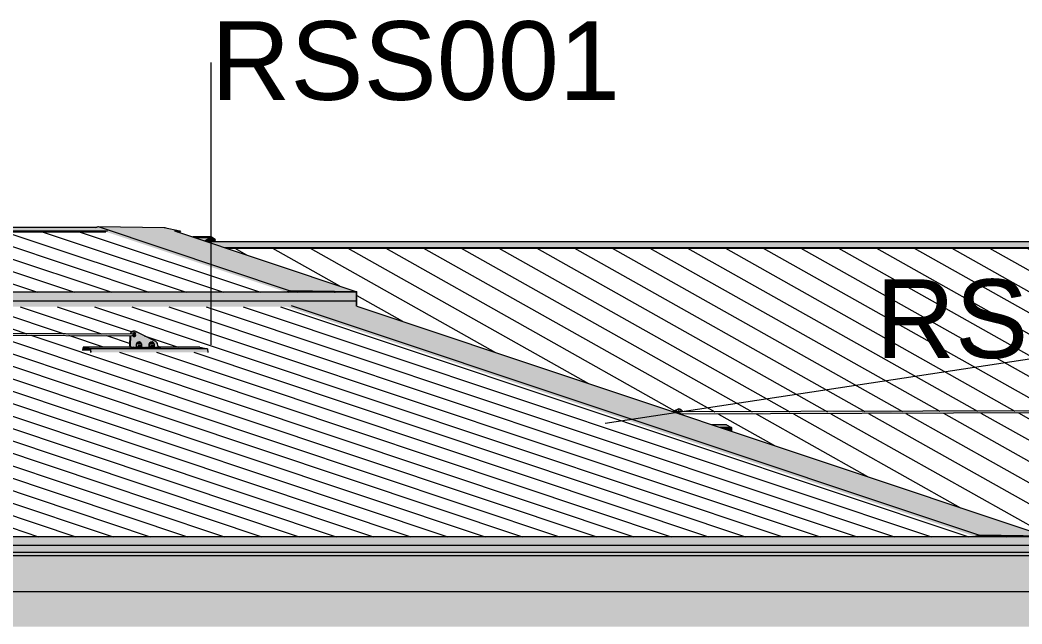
# Model space of a CAD drawing. Header units: metres. Extents: x -2362 to -2010, y -1 to 30.
# Drawn here: x -2323.449 to -2318.86, y 15.939 to 18.703 of the extents above; entities that cross this region are included whole.
import ezdxf

# ---------------------------------------------------------------- set-up
doc = ezdxf.new("R2010")
doc.units = ezdxf.units.M
for name, color, linetype, lineweight in [('A-ANNO-IDEN', 131, 'Continuous', 5), ('A-GENM', 13, 'Continuous', 5), ('A-ROOF', 132, 'Continuous', 5), ('A-ROOF-PATT', 132, 'Continuous', 5), ('Q-SPCQ', 91, 'Continuous', 5)]:
    doc.layers.add(name, color=color, linetype=linetype, lineweight=lineweight)
doc.styles.add('Arial_3', font='arial.ttf', dxfattribs={"height": 0.36})

# ---------------------------------------------------------------- blocks, each defined once
blk = doc.blocks.new('Static Line_Sayfa_Metal Deck_Pan Mount - Up to 15 _ pitch - Max 2 Users-1865617-SOUTH EAST - PART B')
at = {"layer": 'Q-SPCQ'}
h = blk.add_hatch(color=256, dxfattribs=at)
h.paths.add_polyline_path([(-2322.9462, 17.2622), (-2322.9392, 17.2645), (-2322.9607, 17.2661), (-2323.0594, 17.2668), (-2323.1347, 17.266), (-2323.1462, 17.2661), (-2323.1762, 17.2666), (-2323.2345, 17.2671), (-2323.3709, 17.268), (-2323.3874, 17.2681), (-2323.4394, 17.2672), (-2323.4396, 17.2641), (-2322.966, 17.2623)])
h.paths.add_polyline_path([(-2327.633, 17.2826), (-2327.633, 17.284), (-2327.6417, 17.2835)])
h.paths.add_polyline_path([(-2323.4396, 17.2641), (-2323.4394, 17.2672), (-2323.6255, 17.2688), (-2323.8089, 17.2696), (-2324.4867, 17.2722), (-2324.5013, 17.2712), (-2324.567, 17.2725), (-2324.6049, 17.2727), (-2325.6367, 17.2756), (-2325.6705, 17.2767), (-2325.7245, 17.2769), (-2327.1672, 17.2817), (-2327.178, 17.2817), (-2327.3957, 17.2817), (-2327.3961, 17.2832), (-2327.4551, 17.2834), (-2327.9161, 17.2832), (-2327.9139, 17.2842), (-2327.91, 17.2809), (-2323.4593, 17.2642)])
h = blk.add_hatch(color=256, dxfattribs=at)
h.paths.add_polyline_path([(-2327.7755, 17.2783), (-2327.7755, 17.2766), (-2327.7719, 17.2777)])
h.paths.add_polyline_path([(-2327.3962, 17.2752), (-2327.4004, 17.2764), (-2327.3866, 17.2764)])
h.paths.add_polyline_path([(-2327.0316, 17.275), (-2327.0316, 17.2739), (-2327.0136, 17.2738)])
h.paths.add_polyline_path([(-2322.9712, 17.2586), (-2322.9267, 17.2602), (-2322.966, 17.2623), (-2327.9108, 17.2796), (-2327.9105, 17.2784), (-2327.914, 17.2801), (-2327.914, 17.2776), (-2327.834, 17.277), (-2327.7413, 17.2772), (-2327.5242, 17.2763), (-2327.465, 17.2763), (-2327.3067, 17.2748), (-2327.2629, 17.2749), (-2327.1879, 17.2752), (-2326.0761, 17.2707), (-2326.065, 17.2702), (-2325.6073, 17.269), (-2325.5357, 17.269), (-2325.4532, 17.2679), (-2325.4336, 17.2679), (-2325.0428, 17.2673), (-2325.0213, 17.2663), (-2324.6639, 17.2649), (-2324.6443, 17.2649), (-2324.2218, 17.264), (-2324.2009, 17.2636), (-2324.17, 17.2641), (-2324.1113, 17.2628), (-2324.0614, 17.2637), (-2324.0516, 17.2626), (-2324.0121, 17.2635), (-2323.9535, 17.2622), (-2323.9339, 17.2622), (-2323.726, 17.2621), (-2323.7185, 17.2628), (-2323.7119, 17.2619), (-2323.5954, 17.2615), (-2323.5382, 17.2612), (-2323.4593, 17.261), (-2323.2876, 17.2605), (-2323.2874, 17.26), (-2323.2523, 17.2599), (-2323.2182, 17.26), (-2323.1682, 17.2594), (-2322.9761, 17.2587)])
h = blk.add_hatch(color=256, dxfattribs=at)
h.paths.add_polyline_path([(-2322.9233, 17.2794), (-2322.9275, 17.2797), (-2322.9268, 17.2697)])
h.paths.add_polyline_path([(-2322.9192, 17.278), (-2322.9233, 17.2794), (-2322.9249, 17.2695)])
h.paths.add_polyline_path([(-2322.8529, 17.2187), (-2322.835, 17.2186), (-2322.835, 17.2118), (-2322.8183, 17.213), (-2322.8183, 17.216), (-2322.8276, 17.2317), (-2322.9192, 17.278), (-2322.9218, 17.257), (-2322.927, 17.2548), (-2322.9321, 17.257), (-2322.9373, 17.2593), (-2322.9439, 17.2589), (-2322.9445, 17.2118), (-2322.913, 17.2118), (-2322.9112, 17.2187), (-2322.8932, 17.2186), (-2322.8932, 17.2118), (-2322.8548, 17.2118), (-2322.853, 17.2187)])
h.paths.add_polyline_path([(-2322.9112, 17.2118), (-2322.9112, 17.2118), (-2322.9118, 17.2118)])
h.paths.add_polyline_path([(-2322.9012, 17.2208), (-2322.9151, 17.2213), (-2322.9114, 17.2282), (-2322.9088, 17.2259), (-2322.905, 17.2288), (-2322.897, 17.2255), (-2322.897, 17.2208)])
h.paths.add_polyline_path([(-2322.841, 17.2208), (-2322.8569, 17.2213), (-2322.8526, 17.2274), (-2322.8506, 17.2259), (-2322.8461, 17.2286), (-2322.8388, 17.2255), (-2322.8392, 17.2208)])
h.paths.add_polyline_path([(-2322.9432, 17.2666), (-2322.9434, 17.2653), (-2322.9406, 17.2653)])
h.paths.add_polyline_path([(-2322.9339, 17.2642), (-2322.9416, 17.2707), (-2322.9432, 17.2666), (-2322.9374, 17.2651)])
h.paths.add_polyline_path([(-2322.9318, 17.2789), (-2322.9287, 17.2695), (-2322.9275, 17.2797)])
h.paths.add_polyline_path([(-2322.9357, 17.2771), (-2322.9304, 17.2687), (-2322.9318, 17.2789)])
h.paths.add_polyline_path([(-2322.939, 17.2743), (-2322.9319, 17.2675), (-2322.9357, 17.2771)])
h.paths.add_polyline_path([(-2322.9331, 17.266), (-2322.939, 17.2743), (-2322.9416, 17.2707)])
h = blk.add_hatch(color=256, dxfattribs=at)
h.paths.add_polyline_path([(-2322.944, 17.2088), (-2322.9129, 17.211), (-2322.9134, 17.2118), (-2322.9443, 17.2097), (-2322.9442, 17.2091)])
h.paths.add_polyline_path([(-2322.9125, 17.2088), (-2322.9112, 17.211), (-2322.9124, 17.2091)])
h.paths.add_polyline_path([(-2322.8934, 17.2088), (-2322.8547, 17.211), (-2322.8552, 17.2118), (-2322.8934, 17.2097), (-2322.8934, 17.209)])
h.paths.add_polyline_path([(-2322.8542, 17.2088), (-2322.853, 17.211), (-2322.8542, 17.2089)])
h.paths.add_polyline_path([(-2322.8351, 17.2088), (-2322.8183, 17.211), (-2322.8183, 17.2118), (-2322.8351, 17.2097), (-2322.8351, 17.2089)])
for points in [[(-2322.9074, 17.2208), (-2322.8966, 17.2208), (-2322.897, 17.2259), (-2322.905, 17.2288), (-2322.9093, 17.2255), (-2322.9118, 17.2276), (-2322.9151, 17.2213), (-2322.9118, 17.221)], [(-2322.8492, 17.2208), (-2322.8384, 17.2208), (-2322.8388, 17.2259), (-2322.8468, 17.2288), (-2322.8511, 17.2255), (-2322.8532, 17.2282), (-2322.8569, 17.2213)], [(-2323.1616, 17.1905), (-2323.1259, 17.1905), (-2323.1264, 17.1959), (-2323.1603, 17.2033), (-2323.1608, 17.1987)], [(-2323.1246, 17.1825), (-2323.1258, 17.1988), (-2323.1608, 17.2064), (-2323.1603, 17.2033), (-2323.1264, 17.1959), (-2323.1252, 17.1826)], [(-2323.1258, 17.1988), (-2322.5902, 17.1988), (-2322.6251, 17.2064), (-2322.81, 17.2059), (-2322.81, 17.201), (-2322.9265, 17.201), (-2322.9265, 17.206), (-2322.9324, 17.2059), (-2322.9325, 17.2013), (-2322.9438, 17.2059), (-2322.9439, 17.2064), (-2323.1608, 17.2064), (-2323.1462, 17.2032)], [(-2323.1246, 17.1825), (-2322.589, 17.1825), (-2322.5902, 17.1988), (-2323.1258, 17.1988)], [(-2322.9385, 17.2026), (-2322.9385, 17.2075), (-2322.9438, 17.2087), (-2322.9438, 17.2037)], [(-2322.9264, 17.2059), (-2322.8123, 17.2075), (-2322.8177, 17.2087), (-2322.9385, 17.2075)], [(-2322.9324, 17.2062), (-2322.9385, 17.2075), (-2322.9385, 17.2026), (-2322.9325, 17.2013)], [(-2322.9265, 17.201), (-2322.8682, 17.201), (-2322.8682, 17.2059), (-2322.9264, 17.2059)], [(-2322.81, 17.2059), (-2322.8682, 17.2059), (-2322.8682, 17.201), (-2322.81, 17.201)]]:
    blk.add_hatch(color=256, dxfattribs=at).paths.add_polyline_path(points)
h = blk.add_hatch(color=256, dxfattribs=at)
h.paths.add_polyline_path([(-2322.9111, 17.2187), (-2322.9134, 17.2189), (-2322.9118, 17.2138)])
h.paths.add_polyline_path([(-2322.9014, 17.2068), (-2322.8934, 17.2075), (-2322.8952, 17.2186), (-2322.9111, 17.2187), (-2322.9112, 17.207), (-2322.9038, 17.2069)])
h = blk.add_hatch(color=256, dxfattribs=at)
h.paths.add_polyline_path([(-2322.8529, 17.2187), (-2322.8552, 17.2189), (-2322.8545, 17.2072)])
h.paths.add_polyline_path([(-2322.8432, 17.2068), (-2322.8352, 17.2075), (-2322.837, 17.2186), (-2322.8529, 17.2187), (-2322.853, 17.207), (-2322.8456, 17.2069)])
for p, q in [((-2322.9275, 17.2664), (-2327.979, 17.2854)), ((-2327.979, 17.2774), (-2322.9275, 17.2584)), ((-2322.9457, 17.2121), (-2322.9451, 17.2595)), ((-2322.9439, 17.2589), (-2322.9445, 17.2118)), ((-2322.9232, 17.2794), (-2322.9244, 17.2796)), ((-2322.8276, 17.2317), (-2322.9192, 17.278)), ((-2322.9174, 17.2193), (-2322.9175, 17.2077)), ((-2322.9159, 17.2207), (-2322.9168, 17.2202)), ((-2322.8919, 17.2199), (-2322.8928, 17.2204)), ((-2322.8915, 17.2074), (-2322.8914, 17.219)), ((-2322.8592, 17.2193), (-2322.8593, 17.2077)), ((-2322.8577, 17.2207), (-2322.8586, 17.2202)), ((-2322.8337, 17.2199), (-2322.8346, 17.2204)), ((-2322.8333, 17.2074), (-2322.8332, 17.219)), ((-2322.8183, 17.2118), (-2322.8183, 17.216)), ((-2323.1608, 17.2064), (-2323.1624, 17.1906)), ((-2323.1616, 17.1905), (-2323.1603, 17.2033)), ((-2323.1258, 17.1988), (-2323.1608, 17.2064)), ((-2322.9438, 17.2064), (-2323.1608, 17.2064)), ((-2323.1603, 17.2033), (-2323.1264, 17.1959)), ((-2323.1264, 17.1959), (-2323.1254, 17.1826)), ((-2323.1246, 17.1825), (-2323.1258, 17.1988)), ((-2322.5902, 17.1988), (-2323.1258, 17.1988)), ((-2322.9438, 17.2087), (-2322.9385, 17.2075)), ((-2322.9385, 17.2075), (-2322.9324, 17.2062)), ((-2322.9299, 17.2064), (-2322.9333, 17.2064)), ((-2322.9264, 17.2059), (-2322.8682, 17.2059)), ((-2322.8682, 17.2059), (-2322.81, 17.2059)), ((-2322.8123, 17.2075), (-2322.8177, 17.2087)), ((-2322.8063, 17.2062), (-2322.8123, 17.2075)), ((-2322.6251, 17.2064), (-2322.8106, 17.2064)), ((-2322.8062, 17.2012), (-2322.8062, 17.2061)), ((-2322.6251, 17.2064), (-2322.5902, 17.1988)), ((-2322.5902, 17.1988), (-2322.589, 17.1825))]:
    blk.add_line(p, q, dxfattribs=at)
at = {"layer": 'Q-SPCQ', "flags": 128}
for points in [[(-2322.9174, 17.2193), (-2322.9171, 17.2199), (-2322.9169, 17.2202), (-2322.9168, 17.2202)], [(-2322.9155, 17.2214), (-2322.9157, 17.2209), (-2322.9159, 17.2207)], [(-2322.9155, 17.2214), (-2322.9125, 17.2275), (-2322.9099, 17.2295), (-2322.9084, 17.2303), (-2322.9075, 17.2306), (-2322.9069, 17.2307), (-2322.9064, 17.2308), (-2322.9061, 17.2309), (-2322.9059, 17.2309), (-2322.9057, 17.2309), (-2322.9055, 17.2309), (-2322.9054, 17.231), (-2322.9053, 17.231), (-2322.9052, 17.231), (-2322.9051, 17.231), (-2322.905, 17.231), (-2322.905, 17.231), (-2322.9049, 17.231), (-2322.9049, 17.231), (-2322.9048, 17.231), (-2322.9048, 17.231), (-2322.9047, 17.231), (-2322.9047, 17.231), (-2322.9047, 17.231), (-2322.9046, 17.231), (-2322.9046, 17.231), (-2322.9046, 17.231), (-2322.9045, 17.231), (-2322.9045, 17.231), (-2322.9045, 17.231), (-2322.9044, 17.231), (-2322.9044, 17.231), (-2322.9044, 17.231), (-2322.9044, 17.231), (-2322.9043, 17.231), (-2322.9043, 17.231), (-2322.9043, 17.231), (-2322.9043, 17.231), (-2322.9043, 17.231), (-2322.9042, 17.231), (-2322.9042, 17.231), (-2322.9042, 17.231), (-2322.9042, 17.231), (-2322.9041, 17.231), (-2322.9041, 17.231), (-2322.9041, 17.231), (-2322.9041, 17.231), (-2322.904, 17.231), (-2322.904, 17.231), (-2322.904, 17.231), (-2322.904, 17.231), (-2322.9039, 17.231), (-2322.9039, 17.231), (-2322.9039, 17.231), (-2322.9038, 17.231), (-2322.9038, 17.231), (-2322.9038, 17.231), (-2322.9037, 17.231), (-2322.9037, 17.231), (-2322.9036, 17.231), (-2322.9036, 17.231), (-2322.9035, 17.231), (-2322.9035, 17.231), (-2322.9034, 17.231), (-2322.9033, 17.231), (-2322.9033, 17.2309), (-2322.9032, 17.2309), (-2322.9031, 17.2309), (-2322.9029, 17.2309), (-2322.9028, 17.2309), (-2322.9026, 17.2309), (-2322.9024, 17.2308), (-2322.9021, 17.2308), (-2322.902, 17.2307)], [(-2322.8932, 17.2211), (-2322.896, 17.2273), (-2322.8986, 17.2294), (-2322.9001, 17.2301), (-2322.901, 17.2305), (-2322.9016, 17.2307), (-2322.902, 17.2307)], [(-2322.8932, 17.2211), (-2322.893, 17.2206), (-2322.8928, 17.2204)], [(-2322.8914, 17.219), (-2322.8916, 17.2196), (-2322.8919, 17.2199), (-2322.8919, 17.2199)], [(-2322.8592, 17.2193), (-2322.8589, 17.2199), (-2322.8586, 17.2202), (-2322.8586, 17.2202)], [(-2322.8573, 17.2214), (-2322.8575, 17.2209), (-2322.8577, 17.2207)], [(-2322.8573, 17.2214), (-2322.8543, 17.2275), (-2322.8517, 17.2295), (-2322.8502, 17.2303), (-2322.8493, 17.2306), (-2322.8487, 17.2307), (-2322.8482, 17.2308), (-2322.8479, 17.2309), (-2322.8477, 17.2309), (-2322.8475, 17.2309), (-2322.8473, 17.2309), (-2322.8472, 17.231), (-2322.8471, 17.231), (-2322.847, 17.231), (-2322.8469, 17.231), (-2322.8468, 17.231), (-2322.8468, 17.231), (-2322.8467, 17.231), (-2322.8466, 17.231), (-2322.8466, 17.231), (-2322.8466, 17.231), (-2322.8465, 17.231), (-2322.8465, 17.231), (-2322.8464, 17.231), (-2322.8464, 17.231), (-2322.8464, 17.231), (-2322.8463, 17.231), (-2322.8463, 17.231), (-2322.8463, 17.231), (-2322.8463, 17.231), (-2322.8462, 17.231), (-2322.8462, 17.231), (-2322.8462, 17.231), (-2322.8461, 17.231), (-2322.8461, 17.231), (-2322.8461, 17.231), (-2322.8461, 17.231), (-2322.8461, 17.231), (-2322.846, 17.231), (-2322.846, 17.231), (-2322.846, 17.231), (-2322.846, 17.231), (-2322.8459, 17.231), (-2322.8459, 17.231), (-2322.8459, 17.231), (-2322.8459, 17.231), (-2322.8458, 17.231), (-2322.8458, 17.231), (-2322.8458, 17.231), (-2322.8458, 17.231), (-2322.8457, 17.231), (-2322.8457, 17.231), (-2322.8457, 17.231), (-2322.8457, 17.231), (-2322.8456, 17.231), (-2322.8456, 17.231), (-2322.8456, 17.231), (-2322.8455, 17.231), (-2322.8455, 17.231), (-2322.8454, 17.231), (-2322.8454, 17.231), (-2322.8453, 17.231), (-2322.8453, 17.231), (-2322.8452, 17.231), (-2322.8451, 17.231), (-2322.845, 17.2309), (-2322.845, 17.2309), (-2322.8448, 17.2309), (-2322.8447, 17.2309), (-2322.8446, 17.2309), (-2322.8444, 17.2309), (-2322.8442, 17.2308), (-2322.8439, 17.2308), (-2322.8438, 17.2307)], [(-2322.835, 17.2211), (-2322.8378, 17.2273), (-2322.8404, 17.2294), (-2322.8419, 17.2301), (-2322.8428, 17.2305), (-2322.8434, 17.2307), (-2322.8438, 17.2307)], [(-2322.835, 17.2211), (-2322.8348, 17.2206), (-2322.8346, 17.2204)], [(-2322.8332, 17.219), (-2322.8334, 17.2196), (-2322.8337, 17.2199), (-2322.8337, 17.2199)]]:
    blk.add_lwpolyline(points, dxfattribs=at)
at = {"layer": 'Q-SPCQ'}
for centre, major_axis, ratio, start_param, end_param in [((-2322.9281, 17.2625), (0.0037, 0.0171), 0.968989, 0.006274, 1.52471), ((-2322.9269, 17.2623), (0.0037, 0.0171), 0.968989, 6.036386, 7.807895), ((-2322.9281, 17.2625), (0.00159, 0.00733), 0.968989, 1.777783, 2.039582), ((-2322.9269, 17.2623), (0.00159, 0.00733), 0.968989, 1.777783, 2.039582), ((-2322.9269, 17.2623), (0.00159, 0.00733), 0.968989, 4.919375, 7.799169), ((-2322.9269, 17.2623), (0.00159, 0.00733), 0.968989, 2.301382, 4.919375), ((-2322.9275, 17.2624), (0, 0.004), 0.24183, 0.733038, 1.256637), ((-2322.9275, 17.2624), (0, 0.004), 0.24183, 1.518436, 2.042035), ((-2322.9281, 17.2625), (0.00159, 0.00733), 0.968989, 3.348579, 4.919375), ((-2322.9275, 17.2624), (0, 0.004), 0.24183, 2.565634, 4.660029), ((-2322.9275, 17.2624), (0, 0.004), 0.24183, 5.969026, 6.754424), ((-2322.9275, 17.2624), (0, 0.004), 0.24183, 4.660029, 5.707226), ((-2322.9281, 17.2625), (0.00159, 0.00733), 0.968989, 4.919375, 6.228372), ((-2322.9438, 17.2117), (0, 0.008), 0.24183, 1.518436, 3.089233), ((-2322.9438, 17.2117), (0, 0.003), 0.24183, 1.518436, 3.089233), ((-2322.8353, 17.216), (0.0037, 0.0171), 0.968989, 4.919375, 6.036386), ((-2322.8365, 17.2162), (0.0037, 0.0171), 0.968989, 5.142778, 5.589582), ((-2322.8176, 17.2117), (0, 0.003), 0.24183, 1.518436, 3.089233), ((-2322.9276, 17.2062), (-0.005, 0.00006), 0.050783, 0.244573, 1.815369), ((-2322.9045, 17.2075), (-0.013, 0.0002), 0.050783, 5.35993, 6.527758), ((-2322.9045, 17.2075), (-0.013, 0.0002), 0.050783, 0.244573, 3.386166), ((-2322.8463, 17.2075), (-0.013, 0.0002), 0.050783, 5.282621, 6.527758), ((-2322.8463, 17.2075), (-0.013, 0.0002), 0.050783, 0.244573, 3.386166), ((-2322.8112, 17.2062), (-0.005, 0.00006), 0.050783, 1.815369, 3.124366), ((-2322.8112, 17.2062), (-0.005, 0.00006), 0.050783, 3.141593, 3.386166)]:
    blk.add_ellipse(centre, major_axis=major_axis, ratio=ratio, start_param=start_param, end_param=end_param, dxfattribs=at)
blk = doc.blocks.new('Static Line_Sayfa_Metal Deck_Pan Mount - Up to 15 _ pitch - Max 2 Users-1847625-SOUTH EAST - PART B')
at = {"layer": 'Q-SPCQ'}
h = blk.add_hatch(color=256, dxfattribs=at)
h.paths.add_polyline_path([(-2320.4139, 16.8961), (-2320.4138, 16.9029), (-2320.42, 16.9028), (-2320.4259, 16.9001)])
h.paths.add_polyline_path([(-2320.4343, 16.9226), (-2320.431, 16.913), (-2320.4299, 16.9229)])
h.paths.add_polyline_path([(-2320.4384, 16.9212), (-2320.4329, 16.9127), (-2320.4343, 16.9226)])
h.paths.add_polyline_path([(-2320.4383, 16.9042), (-2320.4384, 16.9212), (-2320.459, 16.9111), (-2320.4404, 16.9049)])
h.paths.add_polyline_path([(-2320.4227, 16.9084), (-2320.4143, 16.9099), (-2320.4158, 16.914), (-2320.4223, 16.9088)])
h.paths.add_polyline_path([(-2320.4257, 16.9221), (-2320.4299, 16.9229), (-2320.4291, 16.9127)])
h.paths.add_polyline_path([(-2320.4217, 16.9203), (-2320.4257, 16.9221), (-2320.4273, 16.912)])
h.paths.add_polyline_path([(-2320.4184, 16.9175), (-2320.4217, 16.9203), (-2320.4257, 16.9109)])
h.paths.add_polyline_path([(-2320.4246, 16.9092), (-2320.4158, 16.914), (-2320.4184, 16.9175), (-2320.4225, 16.912)])
h = blk.add_hatch(color=256, dxfattribs=at)
h.paths.add_polyline_path([(-2318.1733, 16.913), (-2314.8888, 16.9262), (-2314.8888, 16.9269), (-2314.8845, 16.9262), (-2314.8845, 16.9276), (-2314.9519, 16.9282), (-2315.6144, 16.925), (-2315.682, 16.9256), (-2316.3517, 16.923), (-2316.4747, 16.9224), (-2316.6207, 16.9224), (-2318.1733, 16.9165)])
h.paths.add_polyline_path([(-2318.9985, 16.9145), (-2319.0062, 16.9135), (-2319.0062, 16.914)])
h.paths.add_polyline_path([(-2319.9631, 16.9113), (-2319.9706, 16.9102), (-2319.9706, 16.9107)])
h.paths.add_polyline_path([(-2320.4308, 16.9054), (-2318.1733, 16.913), (-2318.1733, 16.9165), (-2318.76, 16.9147), (-2318.7763, 16.9146), (-2318.9291, 16.9139), (-2319.0222, 16.9139), (-2319.0391, 16.9139), (-2320.4309, 16.9064)])
h.paths.add_polyline_path([(-2320.4221, 16.9089), (-2320.4246, 16.9093), (-2320.4237, 16.9089)])
h = blk.add_hatch(color=256, dxfattribs=at)
h.paths.add_polyline_path([(-2320.397, 16.902), (-2320.2448, 16.9031), (-2320.2063, 16.9028), (-2320.1028, 16.9035), (-2320.0444, 16.9041), (-2319.9598, 16.9044), (-2319.9159, 16.9036), (-2319.6578, 16.9043), (-2318.3705, 16.9101), (-2318.3705, 16.9123), (-2320.4199, 16.9034), (-2320.4063, 16.9025)])
h.paths.add_polyline_path([(-2318.301, 16.9089), (-2318.2869, 16.909), (-2318.2084, 16.9103), (-2318.1604, 16.9095), (-2318.0856, 16.9105), (-2318.0856, 16.9133), (-2318.3267, 16.9125), (-2318.3267, 16.9094), (-2318.3217, 16.9094)])
h.paths.add_polyline_path([(-2318.0102, 16.9099), (-2317.7349, 16.9117), (-2317.7349, 16.9145), (-2318.0856, 16.9115), (-2318.0856, 16.9105), (-2318.0102, 16.91)])
h.paths.add_polyline_path([(-2317.6739, 16.9111), (-2317.6214, 16.9114), (-2317.5815, 16.9125), (-2317.5815, 16.915), (-2317.7349, 16.9126), (-2317.7349, 16.9117), (-2317.677, 16.9111)])
h.paths.add_polyline_path([(-2317.5647, 16.9114), (-2317.4281, 16.913), (-2317.4281, 16.9155), (-2317.5815, 16.9128), (-2317.5815, 16.9125), (-2317.5707, 16.9124)])
h.paths.add_polyline_path([(-2317.3965, 16.912), (-2317.1212, 16.9138), (-2317.1212, 16.9165), (-2317.4281, 16.9135), (-2317.4277, 16.9126), (-2317.3964, 16.9121)])
h.paths.add_polyline_path([(-2317.0458, 16.9132), (-2314.8822, 16.9218), (-2314.8845, 16.9211), (-2314.8889, 16.9234), (-2314.8889, 16.9241), (-2317.1212, 16.9148), (-2317.1212, 16.9138), (-2317.0458, 16.9132)])
h.paths.add_polyline_path([(-2314.9809, 16.9203), (-2314.9729, 16.9212), (-2314.9683, 16.9211)])
for points in [[(-2320.1911, 16.8388), (-2320.2163, 16.8514), (-2320.2802, 16.8514), (-2320.2424, 16.8388), (-2320.2163, 16.8388)], [(-2320.1904, 16.8223), (-2320.1911, 16.8388), (-2320.2424, 16.8388), (-2320.1928, 16.8223)]]:
    blk.add_hatch(color=256, dxfattribs=at).paths.add_polyline_path(points)
for p, q in [((-2320.46, 16.9114), (-2320.4392, 16.9216)), ((-2320.4384, 16.9212), (-2320.459, 16.9111)), ((-2314.8204, 16.9286), (-2320.4315, 16.9097)), ((-2320.4309, 16.9017), (-2314.8204, 16.9206)), ((-2320.4225, 16.9208), (-2320.4233, 16.9212)), ((-2320.4139, 16.8961), (-2320.4138, 16.9018)), ((-2320.2135, 16.8514), (-2320.2802, 16.8514)), ((-2320.2135, 16.8514), (-2320.1911, 16.8388)), ((-2320.1911, 16.8388), (-2320.2424, 16.8388)), ((-2320.1911, 16.8388), (-2320.1904, 16.8223))]:
    blk.add_line(p, q, dxfattribs=at)
for centre, major_axis, ratio, start_param, end_param in [((-2320.4319, 16.9059), (0.0086, 0.0153), 0.984037, 0, 0.958728), ((-2320.4311, 16.9055), (0.00367, 0.00654), 0.984037, 5.74093, 8.358924), ((-2320.4311, 16.9055), (0.00367, 0.00654), 0.984037, 2.075739, 2.337538), ((-2320.4311, 16.9055), (0.0086, 0.0153), 0.984037, 5.470404, 7.241913), ((-2320.4319, 16.9059), (0.00367, 0.00654), 0.984037, 0.504943, 1.55214), ((-2320.4315, 16.9057), (0, 0.004), 0.155756, 4.625123, 7.766715), ((-2320.4315, 16.9057), (0, 0.004), 0.155756, 1.48353, 2.792527), ((-2320.4315, 16.9057), (0, 0.004), 0.155756, 3.316126, 4.625123), ((-2320.4319, 16.9059), (0.00367, 0.00654), 0.984037, 5.74093, 6.283185), ((-2320.4319, 16.9059), (0.00367, 0.00654), 0.984037, 4.431933, 4.955532), ((-2320.4311, 16.9055), (0.00367, 0.00654), 0.984037, 4.431933, 4.955532)]:
    blk.add_ellipse(centre, major_axis=major_axis, ratio=ratio, start_param=start_param, end_param=end_param, dxfattribs=at)
blk = doc.blocks.new('Ridge Capping - Ridge Capping-1882401-SOUTH EAST - PART B')
at = {"layer": 'A-ROOF'}
h = blk.add_hatch(color=256, dxfattribs=at)
h.paths.add_polyline_path([(-2325.6073, 17.7379), (-2323.0487, 17.7379), (-2323.0958, 17.7536), (-2347.5632, 17.7536), (-2347.5047, 17.7379), (-2326.0761, 17.7379)])
h.paths.add_polyline_path([(-2322.7168, 17.7379), (-2322.789, 17.7535), (-2322.7421, 17.7379)])
h.paths.add_polyline_path([(-2347.6271, 17.7379), (-2347.6267, 17.7379), (-2347.6271, 17.7536), (-2347.7287, 17.7536), (-2347.6562, 17.7379), (-2347.6402, 17.7379)])
h = blk.add_hatch(color=256, dxfattribs=at)
h.paths.add_polyline_path([(-2334.983, 17.7344), (-2323.057, 17.7344), (-2323.0487, 17.7379), (-2347.5047, 17.7379), (-2347.4919, 17.7344), (-2336.8581, 17.7344)])
h.paths.add_polyline_path([(-2347.6542, 17.7344), (-2347.6268, 17.7344), (-2347.6271, 17.7379), (-2347.6562, 17.7379)])
h.paths.add_polyline_path([(-2322.7291, 17.7344), (-2322.7148, 17.7344), (-2322.7168, 17.7379), (-2322.7382, 17.7375)])
for points in [[(-2322.5136, 17.6625), (-2301.9402, 17.6632), (-2301.9402, 17.6893), (-2322.592, 17.6887), (-2322.5635, 17.6792)], [(-2322.5025, 17.6588), (-2301.9402, 17.6594), (-2301.9402, 17.6632), (-2322.5107, 17.6616)]]:
    blk.add_hatch(color=256, dxfattribs=at).paths.add_polyline_path(points)
for p, q in [((-2323.0958, 17.7536), (-2347.5632, 17.7536)), ((-2347.5047, 17.7379), (-2323.0487, 17.7379)), ((-2347.4919, 17.7344), (-2323.057, 17.7344)), ((-2322.7893, 17.7536), (-2322.7168, 17.7379)), ((-2322.7422, 17.7379), (-2322.7168, 17.7379)), ((-2322.7291, 17.7344), (-2322.7148, 17.7344)), ((-2322.7168, 17.7379), (-2322.7148, 17.7344)), ((-2301.9402, 17.6893), (-2322.592, 17.6887)), ((-2322.5136, 17.6625), (-2301.9402, 17.6632)), ((-2322.5025, 17.6588), (-2301.9402, 17.6594))]:
    blk.add_line(p, q, dxfattribs=at)
blk = doc.blocks.new('Roof Gutters1 - Roof Gutters-1884510-SOUTH EAST - PART B')
at = {"layer": 'A-ROOF'}
for points in [[(-2322.5557, 17.6942), (-2322.5541, 17.6967), (-2322.574, 17.7106), (-2322.6563, 17.7102), (-2322.6486, 17.7076), (-2322.5749, 17.7076)], [(-2322.6024, 17.6922), (-2322.5749, 17.7076), (-2322.6486, 17.7076), (-2322.6159, 17.6967)], [(-2322.592, 17.6887), (-2322.5633, 17.69), (-2322.5557, 17.6942), (-2322.5749, 17.7076), (-2322.6003, 17.6914), (-2322.5943, 17.6894)]]:
    blk.add_hatch(color=256, dxfattribs=at).paths.add_polyline_path(points)
for p, q in [((-2322.574, 17.7106), (-2322.6576, 17.7106)), ((-2322.6486, 17.7076), (-2322.5749, 17.7076)), ((-2322.5749, 17.7076), (-2322.6024, 17.6922)), ((-2322.5749, 17.7076), (-2322.5557, 17.6942)), ((-2322.5541, 17.6967), (-2322.574, 17.7106)), ((-2322.5557, 17.6942), (-2322.5633, 17.69)), ((-2322.5557, 17.6942), (-2322.5541, 17.6967))]:
    blk.add_line(p, q, dxfattribs=at)
blk = doc.blocks.new('Roof Gutters3 - Roof Gutters-1885272-SOUTH EAST - PART B')
at = {"layer": 'A-ROOF'}
for points in [[(-2322.2303, 17.4586), (-2322.2114, 17.4643), (-2323.0908, 17.7578), (-2323.1047, 17.7536), (-2323.0931, 17.7527), (-2323.0487, 17.7379), (-2323.057, 17.7344), (-2322.3258, 17.4904)], [(-2321.9069, 17.46), (-2322.7891, 17.7536), (-2323.0908, 17.7578), (-2322.2114, 17.4643)], [(-2321.9072, 17.3944), (-2321.9069, 17.46), (-2322.2114, 17.4643), (-2322.2232, 17.4585), (-2322.2203, 17.4585), (-2322.211, 17.4613), (-2321.9098, 17.4571), (-2321.9076, 17.3945), (-2321.9074, 17.3945)], [(-2319.0739, 16.3394), (-2319.055, 16.3452), (-2322.2073, 17.3973), (-2322.2259, 17.3914), (-2319.0878, 16.3441)], [(-2318.7504, 16.3409), (-2321.9098, 17.3944), (-2322.2073, 17.3973), (-2319.055, 16.3452), (-2318.8099, 16.3418)]]:
    blk.add_hatch(color=256, dxfattribs=at).paths.add_polyline_path(points)
h = blk.add_hatch(color=256, dxfattribs=at)
h.paths.add_polyline_path([(-2318.8545, 15.8852), (-2318.7528, 15.8855), (-2318.7534, 15.9274), (-2318.7555, 15.9274), (-2318.7557, 15.8885), (-2318.8545, 15.8882)])
h.paths.add_polyline_path([(-2318.7519, 16.266), (-2318.7508, 16.266), (-2318.7504, 16.3409), (-2319.0588, 16.3441), (-2319.0668, 16.3394), (-2319.0639, 16.3394), (-2319.0546, 16.3422), (-2318.7534, 16.338), (-2318.7534, 16.266)])
for p, q in [((-2323.1047, 17.7536), (-2323.0908, 17.7578)), ((-2323.0908, 17.7578), (-2322.7863, 17.7535)), ((-2323.0908, 17.7578), (-2322.2114, 17.4643)), ((-2322.7863, 17.7535), (-2322.7812, 17.7518)), ((-2322.7372, 17.7371), (-2321.9069, 17.46)), ((-2322.2114, 17.4643), (-2322.2303, 17.4586)), ((-2322.2203, 17.4585), (-2322.211, 17.4613)), ((-2321.9069, 17.46), (-2322.2114, 17.4643)), ((-2322.211, 17.4613), (-2321.9098, 17.4571)), ((-2321.9072, 17.3945), (-2321.9069, 17.46)), ((-2322.2073, 17.3973), (-2319.055, 16.3452)), ((-2321.9069, 17.3943), (-2318.7504, 16.3409)), ((-2319.055, 16.3452), (-2319.0739, 16.3394)), ((-2319.0639, 16.3394), (-2319.0546, 16.3422)), ((-2318.7504, 16.3409), (-2319.055, 16.3452)), ((-2319.0546, 16.3422), (-2318.7534, 16.338))]:
    blk.add_line(p, q, dxfattribs=at)
blk = doc.blocks.new('Gutter 01 - Gutter 01-2642328-SOUTH EAST - PART B')
at = {"layer": 'A-GENM'}
for points in [[(-2318.8099, 16.2516), (-2318.664, 16.2528), (-2318.6647, 16.2627), (-2318.665, 16.2631), (-2339.571, 16.2618), (-2339.5728, 16.2559), (-2339.5715, 16.2516), (-2319.0443, 16.2516)], [(-2339.4581, 16.095), (-2318.7095, 16.095), (-2318.6643, 16.2516), (-2339.5715, 16.2516), (-2339.4979, 16.15)], [(-2318.8099, 16.2631), (-2318.665, 16.2631), (-2318.67, 16.266), (-2339.5557, 16.266), (-2339.569, 16.2631), (-2319.0443, 16.2631)], [(-2318.8099, 16.266), (-2318.7534, 16.266), (-2318.7534, 16.2704), (-2339.3294, 16.2704), (-2339.3315, 16.2842), (-2339.3328, 16.266), (-2319.0443, 16.266)], [(-2318.8099, 16.0922), (-2318.71, 16.0935), (-2318.7095, 16.095), (-2339.4567, 16.0935), (-2339.4534, 16.0922), (-2319.0443, 16.0922)], [(-2337.7957, 16.0862), (-2318.7523, 16.0862), (-2318.7113, 16.0922), (-2339.4364, 16.0912), (-2339.3279, 16.0862), (-2338.0301, 16.0862)]]:
    blk.add_hatch(color=256, dxfattribs=at).paths.add_polyline_path(points)
for p, q in [((-2318.6643, 16.2516), (-2339.5715, 16.2516)), ((-2318.67, 16.266), (-2339.5557, 16.266)), ((-2318.7523, 16.0862), (-2339.3439, 16.0862))]:
    blk.add_line(p, q, dxfattribs=at)

msp = doc.modelspace()

# ---------------------------------------------------------------- hatches: boundary and pattern name
at = {"layer": 'A-ROOF'}
for points in [[(-2345.8985, 17.417), (-2321.9098, 17.417), (-2321.9098, 17.4571), (-2345.8985, 17.4571)], [(-2345.8985, 17.3914), (-2322.2259, 17.3914), (-2322.2073, 17.3973), (-2321.9098, 17.3944), (-2321.9099, 17.417), (-2345.8985, 17.417), (-2345.8985, 17.4071)], [(-2336.1549, 16.2979), (-2318.7534, 16.2979), (-2318.7534, 16.338), (-2339.3294, 16.338), (-2339.3294, 16.2979), (-2336.3893, 16.2979)]]:
    msp.add_hatch(color=256, dxfattribs=at).paths.add_polyline_path(points)
h = msp.add_hatch(color=256, dxfattribs=at)
h.paths.add_polyline_path([(-2339.3294, 15.9274), (-2318.7534, 15.9274), (-2318.7534, 16.0862), (-2339.3294, 16.0862), (-2339.3294, 15.956)])
h.paths.add_polyline_path([(-2318.7534, 16.2704), (-2318.7534, 16.2979), (-2339.3294, 16.2979), (-2339.3294, 16.2704), (-2318.8099, 16.2704)])
at = {"layer": 'A-ROOF-PATT'}
h = msp.add_hatch(dxfattribs=at)
h.set_pattern_fill('FP_60', color=256, style=0, pattern_type=2)
h.set_pattern_definition([(161.537, (-846.361, -224.941), (-0.1728434017, 0.0007992964), [])])
h.paths.add_polyline_path([(-2345.8985, 17.4571), (-2321.9122, 17.4571), (-2322.2153, 17.46), (-2322.2203, 17.4585), (-2322.2347, 17.46), (-2323.0569, 17.7344), (-2347.4847, 17.7325), (-2347.2857, 17.6795), (-2345.9994, 17.4733)])
h = msp.add_hatch(dxfattribs=at)
h.set_pattern_fill('FP_57', color=256, style=0, pattern_type=2)
h.set_pattern_definition([(150.677, (-407.14, -373.716), (-0.172869413, -2.672e-07), [])])
h.paths.add_polyline_path([(-2311.5437, 15.9516), (-2301.9402, 15.9516), (-2301.9402, 16.9207), (-2303.4421, 16.9194), (-2303.4425, 16.9182), (-2303.4654, 16.9182), (-2303.4714, 16.8986), (-2303.473, 16.8862), (-2303.4714, 16.8703), (-2303.4654, 16.8517), (-2303.4335, 16.8517), (-2303.4031, 16.8335), (-2303.4016, 16.8335), (-2303.4002, 16.8193), (-2303.4232, 16.8323), (-2303.5663, 16.8342), (-2303.5973, 16.8517), (-2303.5453, 16.8533), (-2303.5393, 16.8737), (-2303.5377, 16.8862), (-2303.5393, 16.902), (-2303.5453, 16.9182), (-2303.5744, 16.9201), (-2303.5749, 16.9207), (-2309.0998, 16.9194), (-2309.1002, 16.9182), (-2309.1231, 16.9182), (-2309.1291, 16.8986), (-2309.1307, 16.8862), (-2309.1291, 16.8703), (-2309.1231, 16.8517), (-2309.0912, 16.8517), (-2309.0608, 16.8335), (-2309.0592, 16.8335), (-2309.0579, 16.8193), (-2309.0826, 16.8323), (-2309.224, 16.8342), (-2309.255, 16.8517), (-2309.203, 16.8533), (-2309.197, 16.8737), (-2309.1954, 16.8862), (-2309.1998, 16.911), (-2309.203, 16.9182), (-2309.2319, 16.9194), (-2309.2326, 16.9207), (-2314.7575, 16.9194), (-2314.7579, 16.9182), (-2314.7808, 16.9182), (-2314.7868, 16.8986), (-2314.7884, 16.8862), (-2314.7868, 16.8703), (-2314.7808, 16.8517), (-2314.7489, 16.8517), (-2314.7185, 16.8335), (-2314.7169, 16.8335), (-2314.7156, 16.8193), (-2314.7386, 16.8323), (-2314.8817, 16.8342), (-2314.9127, 16.8517), (-2314.8607, 16.8533), (-2314.8547, 16.8737), (-2314.8531, 16.8862), (-2314.8547, 16.902), (-2314.8607, 16.9182), (-2314.8896, 16.9194), (-2314.8903, 16.9206), (-2315.0501, 16.9201), (-2315.1336, 16.9207), (-2315.134, 16.921), (-2315.1768, 16.9201), (-2315.2367, 16.9194), (-2320.4139, 16.899), (-2320.4138, 16.896), (-2320.2762, 16.8514), (-2320.2132, 16.8513), (-2320.1911, 16.8388), (-2320.1904, 16.8223), (-2320.1928, 16.8223), (-2318.7504, 16.3409), (-2318.7504, 16.266), (-2318.67, 16.266), (-2318.664, 16.2606), (-2318.6643, 16.2516), (-2318.7113, 16.0922), (-2318.7518, 16.0862), (-2318.7504, 15.9516), (-2312.4813, 15.9516)])
h.paths.add_polyline_path([(-2303.569, 16.8193), (-2303.5744, 16.8212), (-2303.6021, 16.8367), (-2303.5973, 16.8504), (-2303.5657, 16.8315), (-2303.5672, 16.8259)])
h.paths.add_polyline_path([(-2309.2267, 16.8193), (-2309.2287, 16.8193), (-2309.2598, 16.8367), (-2309.255, 16.8504), (-2309.2234, 16.8315), (-2309.2249, 16.8259)])
h.paths.add_polyline_path([(-2314.8844, 16.8193), (-2314.8864, 16.8193), (-2314.9175, 16.8367), (-2314.9127, 16.8504), (-2314.8811, 16.8315), (-2314.8826, 16.8259)])
h.paths.add_polyline_path([(-2320.4217, 16.9203), (-2320.4272, 16.9127), (-2320.4236, 16.9212)])
h.paths.add_polyline_path([(-2320.4184, 16.9175), (-2320.4239, 16.9152), (-2320.4217, 16.9203)])
h.paths.add_polyline_path([(-2320.4343, 16.9226), (-2320.4301, 16.9212), (-2320.431, 16.913), (-2320.4338, 16.9212)])
h.paths.add_polyline_path([(-2320.4384, 16.9212), (-2320.4341, 16.9212), (-2320.4343, 16.9148), (-2320.4383, 16.9209)])
h.paths.add_polyline_path([(-2320.426, 16.9001), (-2320.4187, 16.9033), (-2320.4309, 16.9064), (-2320.4309, 16.9083), (-2320.4239, 16.9102), (-2320.4184, 16.9175), (-2320.4138, 16.9098), (-2320.387, 16.9095), (-2320.3542, 16.9094), (-2320.2502, 16.9096), (-2320.1678, 16.9103), (-2320.0444, 16.9096), (-2316.5611, 16.9227), (-2316.5429, 16.9228), (-2314.5908, 16.9286), (-2309.225, 16.9298), (-2309.2253, 16.9311), (-2309.0935, 16.9298), (-2309.0935, 16.9286), (-2303.5673, 16.9298), (-2303.5676, 16.9311), (-2303.4358, 16.9298), (-2303.4358, 16.9286), (-2301.9402, 16.9286), (-2301.9402, 17.6594), (-2322.5025, 17.6588), (-2321.9069, 17.46), (-2321.9069, 17.3943), (-2320.46, 16.9114), (-2320.4384, 16.9212), (-2320.4364, 16.9036), (-2320.4264, 16.9002)])
h.paths.add_polyline_path([(-2320.4245, 16.9093), (-2320.4198, 16.9108), (-2320.4239, 16.9096)])
h.paths.add_polyline_path([(-2319.9802, 16.91), (-2319.9706, 16.9113), (-2319.9748, 16.9104)])
h.paths.add_polyline_path([(-2319.6301, 16.9112), (-2319.6199, 16.9124), (-2319.6256, 16.9115)])
h.paths.add_polyline_path([(-2320.4291, 16.9127), (-2320.4299, 16.9229), (-2320.426, 16.9212), (-2320.4275, 16.9171)])
h.paths.add_polyline_path([(-2319.016, 16.9133), (-2319.0062, 16.9145), (-2319.0107, 16.9136)])
h.paths.add_polyline_path([(-2318.6657, 16.9145), (-2318.6555, 16.9157), (-2318.6612, 16.9148)])
h = msp.add_hatch(dxfattribs=at)
h.set_pattern_fill('FP_59', color=256, style=0, pattern_type=2)
h.set_pattern_definition([(161.538, (-846.361, -225.006), (-0.1728434157, 0.0007962798), [])])
h.paths.add_polyline_path([(-2339.3192, 16.338), (-2318.8099, 16.3388), (-2319.055, 16.3421), (-2319.0639, 16.3394), (-2319.0739, 16.3394), (-2322.2259, 17.3914), (-2345.8985, 17.3914), (-2339.3294, 16.338)])
h.paths.add_polyline_path([(-2338.2271, 17.1806), (-2338.2754, 17.1911), (-2338.2707, 17.2051), (-2338.2219, 17.1929), (-2338.2251, 17.1806)])
h.paths.add_polyline_path([(-2338.664, 17.2766), (-2338.6672, 17.2755), (-2338.6655, 17.2765)])
h.paths.add_polyline_path([(-2343.0233, 17.2608), (-2343.0233, 17.2591), (-2343.0265, 17.2601)])
h.paths.add_polyline_path([(-2343.2294, 17.2794), (-2343.2253, 17.2779), (-2343.2261, 17.2697), (-2343.2289, 17.2779)])
h.paths.add_polyline_path([(-2343.2335, 17.2779), (-2343.2292, 17.2779), (-2343.2294, 17.2716), (-2343.2333, 17.2776)])
h.paths.add_polyline_path([(-2343.2171, 17.2771), (-2343.2224, 17.2695), (-2343.2189, 17.2779)])
h.paths.add_polyline_path([(-2343.2138, 17.2743), (-2343.2192, 17.2719), (-2343.2171, 17.2771)])
h.paths.add_polyline_path([(-2342.319, 17.2698), (-2342.3181, 17.2687), (-2342.3181, 17.2697)])
h.paths.add_polyline_path([(-2327.0713, 17.2819), (-2327.0704, 17.2808), (-2327.0704, 17.2819)])
h.paths.add_polyline_path([(-2322.9192, 17.278), (-2322.9248, 17.2697), (-2322.9218, 17.2789), (-2322.9196, 17.2781)])
h.paths.add_polyline_path([(-2323.4166, 17.2613), (-2323.4198, 17.2602), (-2323.4176, 17.2612)])
h.paths.add_polyline_path([(-2338.0592, 17.1806), (-2338.1075, 17.1911), (-2338.1105, 17.1936), (-2338.2234, 17.1958), (-2338.2609, 17.2061), (-2338.2141, 17.2078), (-2338.2141, 17.2099), (-2338.2083, 17.2302), (-2338.2067, 17.2428), (-2338.2083, 17.2587), (-2338.2142, 17.2748), (-2338.2431, 17.2769), (-2338.2439, 17.2773), (-2339.1606, 17.2742), (-2339.1616, 17.2736), (-2339.9699, 17.2715), (-2340.039, 17.2704), (-2340.6417, 17.2681), (-2341.8653, 17.2646), (-2341.8671, 17.2646), (-2341.9044, 17.2634), (-2342.4411, 17.2626), (-2342.4565, 17.2621), (-2342.4861, 17.2622), (-2342.5746, 17.2608), (-2342.6338, 17.2609), (-2342.6934, 17.2609), (-2342.8621, 17.2607), (-2342.8651, 17.2597), (-2343.2093, 17.2569), (-2343.2099, 17.2088), (-2343.2039, 17.2075), (-2343.2015, 17.2064), (-2343.0162, 17.2063), (-2342.9817, 17.1988), (-2342.9805, 17.1824), (-2343.5169, 17.1826), (-2343.5179, 17.1905), (-2343.5539, 17.1906), (-2343.5518, 17.2064), (-2343.3028, 17.2086), (-2343.3039, 17.2088), (-2343.336, 17.211), (-2343.336, 17.216), (-2343.3263, 17.2325), (-2343.2335, 17.2779), (-2343.2315, 17.2569), (-2343.2263, 17.2547), (-2343.2212, 17.2569), (-2343.2142, 17.2601), (-2343.219, 17.2615), (-2343.2212, 17.2637), (-2343.221, 17.2659), (-2343.2187, 17.2675), (-2343.2138, 17.2743), (-2343.2061, 17.2664), (-2342.7412, 17.2673), (-2342.7325, 17.2682), (-2338.2358, 17.2866), (-2338.2363, 17.2878), (-2338.1068, 17.2866), (-2338.1068, 17.2853), (-2333.1379, 17.2866), (-2333.1384, 17.2878), (-2333.0089, 17.2866), (-2333.0089, 17.2853), (-2328.04, 17.2866), (-2328.0405, 17.2878), (-2327.9112, 17.2863), (-2327.911, 17.2848), (-2327.2522, 17.2823), (-2327.248, 17.2826), (-2324.663, 17.2719), (-2324.6336, 17.2728), (-2324.1304, 17.2709), (-2324.0811, 17.2707), (-2323.7947, 17.2681), (-2323.7715, 17.2688), (-2323.7321, 17.2684), (-2323.1925, 17.2666), (-2323.1919, 17.2674), (-2323.1416, 17.2672), (-2322.9432, 17.2666), (-2322.9416, 17.2707), (-2322.9331, 17.266), (-2322.9306, 17.2636), (-2322.9341, 17.2623), (-2322.9267, 17.2602), (-2322.9268, 17.2594), (-2322.937, 17.2592), (-2322.9251, 17.255), (-2322.9206, 17.2585), (-2322.9196, 17.2623), (-2322.9192, 17.278), (-2322.8245, 17.2296), (-2322.8183, 17.2103), (-2322.8183, 17.2088), (-2322.8123, 17.2075), (-2322.81, 17.2064), (-2322.6247, 17.2063), (-2322.5902, 17.1988), (-2322.589, 17.1825), (-2323.1254, 17.1826), (-2323.1264, 17.1905), (-2323.1624, 17.1906), (-2323.1603, 17.2064), (-2322.9128, 17.2087), (-2322.9134, 17.2088), (-2322.9445, 17.211), (-2322.9462, 17.2593), (-2323.1407, 17.2595), (-2323.1462, 17.26), (-2323.1757, 17.2595), (-2323.183, 17.2601), (-2323.2028, 17.2605), (-2323.2634, 17.2604), (-2323.3018, 17.2605), (-2323.404, 17.2609), (-2323.479, 17.2611), (-2325.2764, 17.2673), (-2325.2764, 17.2684), (-2325.3333, 17.2674), (-2326.6182, 17.2723), (-2326.6182, 17.2734), (-2326.662, 17.2724), (-2327.1888, 17.2753), (-2327.2088, 17.2753), (-2327.2384, 17.2757), (-2327.3269, 17.2749), (-2327.3861, 17.2754), (-2327.4456, 17.2759), (-2327.6139, 17.2769), (-2327.6173, 17.276), (-2327.9175, 17.275), (-2327.9176, 17.2749), (-2327.94, 17.2749), (-2327.9458, 17.2555), (-2327.9474, 17.2428), (-2327.9458, 17.2269), (-2327.9399, 17.2061), (-2327.9141, 17.2061), (-2327.8664, 17.1936), (-2327.8643, 17.1924), (-2327.8635, 17.1807), (-2327.9118, 17.1911), (-2327.9147, 17.1936), (-2328.0276, 17.1958), (-2328.0684, 17.2061), (-2328.0183, 17.2078), (-2328.0184, 17.2099), (-2328.0125, 17.2302), (-2328.0109, 17.2428), (-2328.0125, 17.2587), (-2328.0184, 17.2749), (-2328.047, 17.2761), (-2328.0481, 17.2774), (-2333.0149, 17.2761), (-2333.0155, 17.2749), (-2333.0379, 17.2749), (-2333.0437, 17.2555), (-2333.0453, 17.2428), (-2333.0437, 17.2269), (-2333.0378, 17.2061), (-2333.012, 17.2061), (-2332.9643, 17.1936), (-2332.9622, 17.1924), (-2332.9614, 17.1806), (-2333.0097, 17.1911), (-2333.0126, 17.1936), (-2333.1255, 17.1958), (-2333.1728, 17.2061), (-2333.1162, 17.2078), (-2333.1163, 17.2099), (-2333.1104, 17.2302), (-2333.1088, 17.2428), (-2333.1104, 17.2587), (-2333.1163, 17.2749), (-2333.1449, 17.2761), (-2333.146, 17.2774), (-2338.1128, 17.2761), (-2338.1134, 17.2748), (-2338.1357, 17.2748), (-2338.1416, 17.2555), (-2338.1431, 17.2428), (-2338.1416, 17.2269), (-2338.1357, 17.2061), (-2338.1099, 17.2061), (-2338.0622, 17.1936), (-2338.06, 17.1924), (-2338.0572, 17.1806)])
h.paths.add_polyline_path([(-2333.1292, 17.1806), (-2333.1775, 17.1911), (-2333.1728, 17.2051), (-2333.124, 17.1929), (-2333.1272, 17.1806)])
h.paths.add_polyline_path([(-2328.0313, 17.1807), (-2328.0796, 17.1911), (-2328.0749, 17.2051), (-2328.0261, 17.1929), (-2328.0293, 17.1807)])
h.paths.add_polyline_path([(-2343.2445, 17.2086), (-2343.2446, 17.2088), (-2343.2446, 17.2086)])
h.paths.add_polyline_path([(-2343.2199, 17.266), (-2343.2151, 17.2675), (-2343.2192, 17.2664)])
h.paths.add_polyline_path([(-2322.9275, 17.2797), (-2322.9233, 17.2794), (-2322.9268, 17.2697)])
h.paths.add_polyline_path([(-2322.9318, 17.2789), (-2322.9275, 17.2797), (-2322.9287, 17.2695), (-2322.9306, 17.2754)])
h.paths.add_polyline_path([(-2322.9357, 17.2771), (-2322.9318, 17.2789), (-2322.9331, 17.273), (-2322.9339, 17.2743)])
h.paths.add_polyline_path([(-2322.939, 17.2743), (-2322.9357, 17.2771), (-2322.9357, 17.2711)])
h.paths.add_polyline_path([(-2322.9331, 17.266), (-2322.9416, 17.2707), (-2322.939, 17.2743), (-2322.9334, 17.2664)])
h.paths.add_polyline_path([(-2343.2243, 17.2695), (-2343.2251, 17.2797), (-2343.2213, 17.2779), (-2343.2227, 17.2739)])

# ---------------------------------------------------------------- linework, layer by layer
at = {"layer": 'A-ANNO-IDEN'}
for p, q in [((-2322.5744, 17.2165), (-2322.5744, 18.5096)), ((-2320.769, 16.859), (-2317.6635, 17.3285))]:
    msp.add_line(p, q, dxfattribs=at)
at = {"layer": 'A-ROOF'}
for p, q in [((-2321.9098, 17.4571), (-2345.8985, 17.4571)), ((-2321.9098, 17.4571), (-2321.9098, 17.3944)), ((-2321.9098, 17.417), (-2345.8985, 17.417)), ((-2318.7534, 16.338), (-2339.3294, 16.338)), ((-2318.7534, 16.2979), (-2339.3294, 16.2979))]:
    msp.add_line(p, q, dxfattribs=at)

# ---------------------------------------------------------------- block references
at = {"layer": 'A-GENM'}
msp.add_blockref('Gutter 01 - Gutter 01-2642328-SOUTH EAST - PART B', (0, 0), dxfattribs=at)
at = {"layer": 'A-ROOF'}
for name in ['Roof Gutters3 - Roof Gutters-1885272-SOUTH EAST - PART B', 'Ridge Capping - Ridge Capping-1882401-SOUTH EAST - PART B', 'Roof Gutters1 - Roof Gutters-1884510-SOUTH EAST - PART B']:
    msp.add_blockref(name, (0, 0), dxfattribs=at)
at = {"layer": 'Q-SPCQ'}
for name in ['Static Line_Sayfa_Metal Deck_Pan Mount - Up to 15 _ pitch - Max 2 Users-1865617-SOUTH EAST - PART B', 'Static Line_Sayfa_Metal Deck_Pan Mount - Up to 15 _ pitch - Max 2 Users-1847625-SOUTH EAST - PART B']:
    msp.add_blockref(name, (0, 0), dxfattribs=at)

# ---------------------------------------------------------------- texts
at = {"layer": 'A-ANNO-IDEN', "char_height": 0.36, "width": 2.244725, "attachment_point": 1, "style": 'Arial_3'}
for insert in [(-2322.5744, 18.6978), (-2319.5295, 17.5167)]:
    msp.add_mtext('RSS001', dxfattribs=dict(at, insert=insert))

doc.saveas('drawing.dxf')
